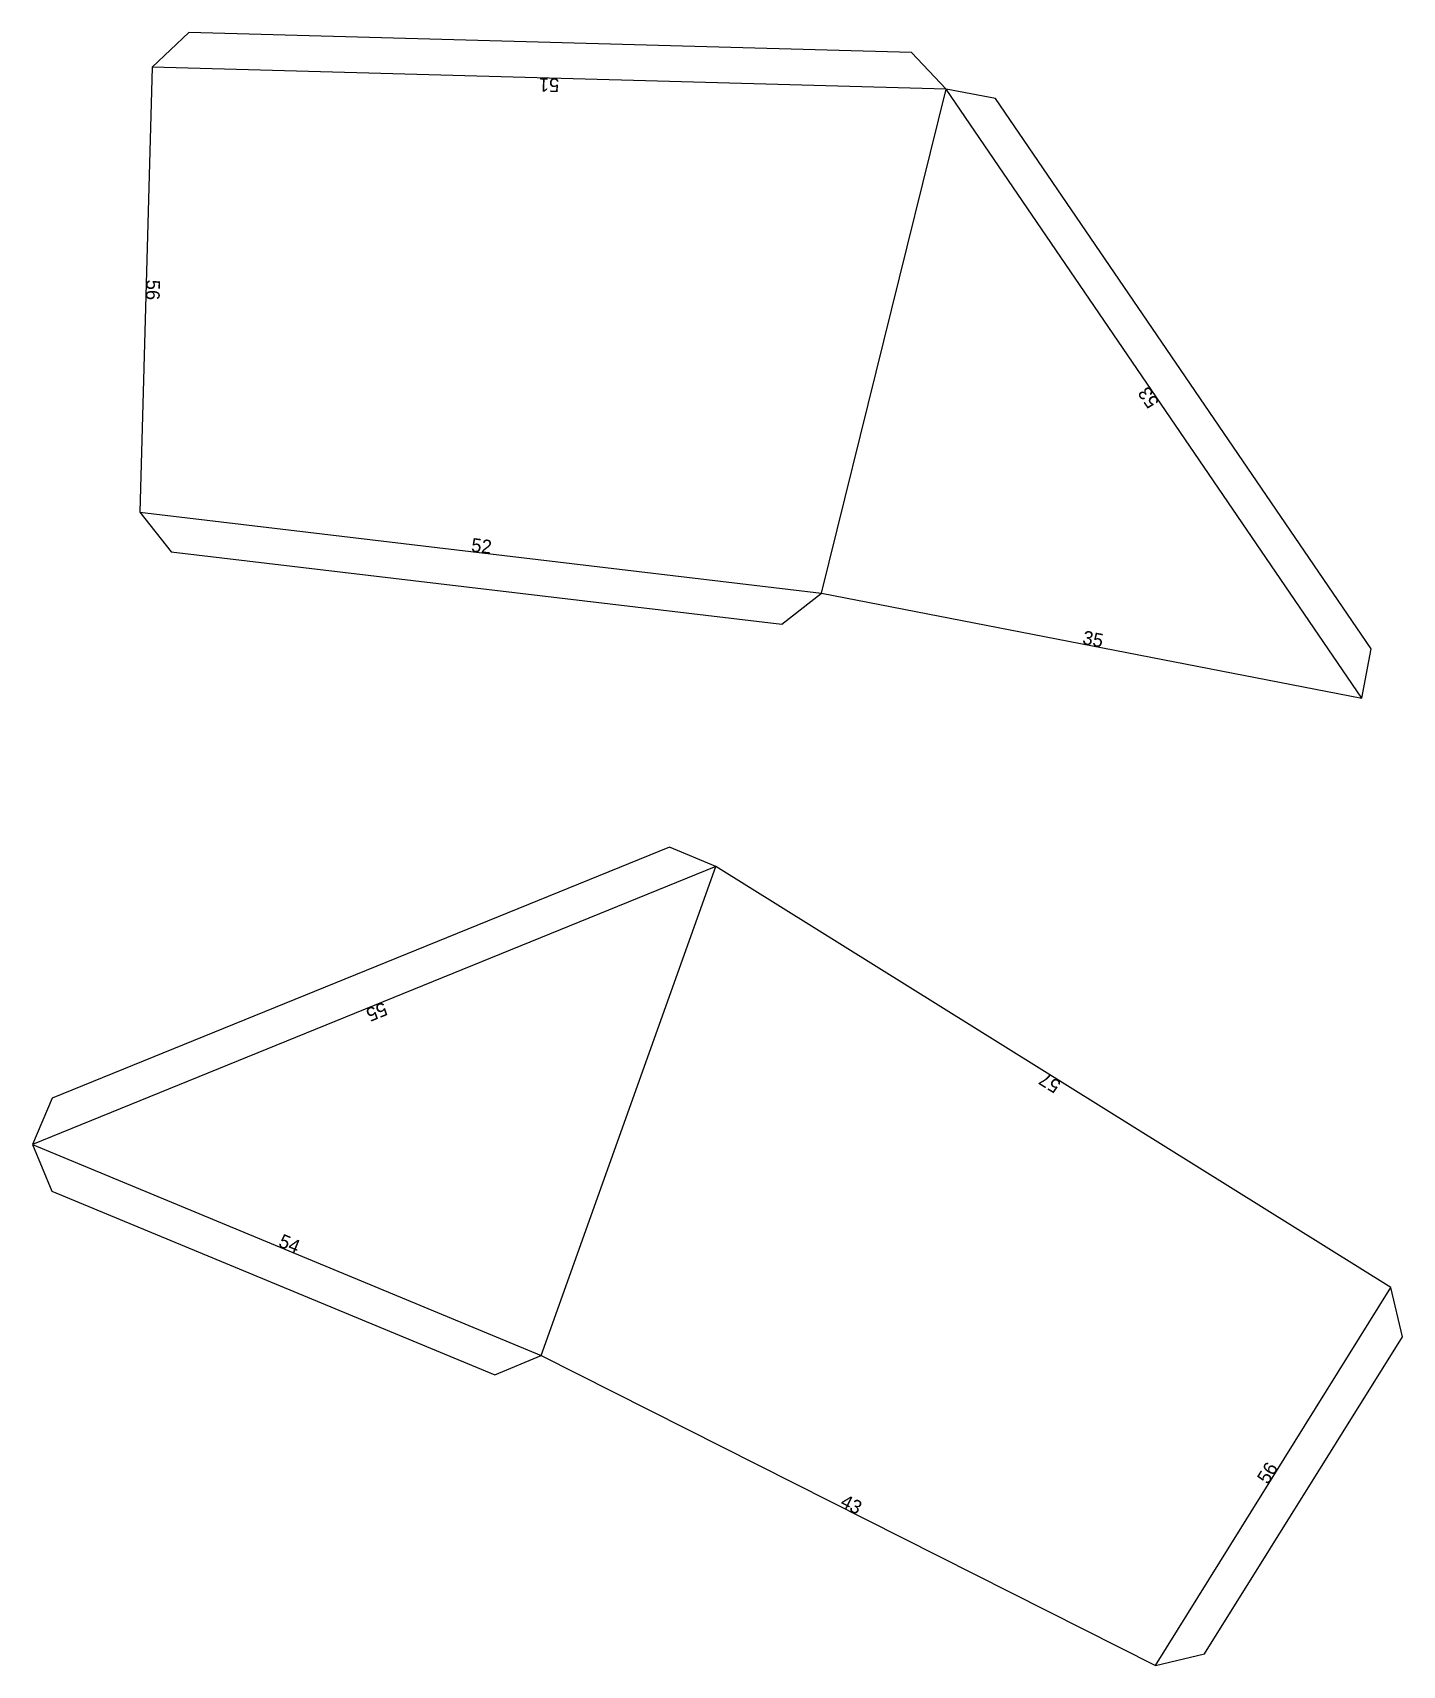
# Model space of a CAD drawing. Extents: x 1478 to 1671, y 20 to 249.
import ezdxf
from ezdxf.enums import TextEntityAlignment as Align

# ---------------------------------------------------------------- set-up
doc = ezdxf.new("R2010")
doc.units = 0

msp = doc.modelspace()

# ---------------------------------------------------------------- linework, layer by layer
at = {"layer": 'CutLine', "color": 8, "linetype": 'CONTINUOUS'}
for p, q in [((1500.160744, 248.733224), (1495.024428, 243.873362)), ((1601.594102, 245.927975), (1500.160744, 248.733224)), ((1606.453964, 240.791658), (1601.594102, 245.927975)), ((1495.024428, 243.873362), (1493.292229, 181.403964)), ((1613.402605, 239.481548), (1606.453964, 240.791658)), ((1666.143894, 162.231438), (1613.402605, 239.481548)), ((1493.292229, 181.403964), (1497.668122, 175.849546)), ((1497.668122, 175.849546), (1583.416718, 165.672944)), ((1583.416718, 165.672944), (1588.971136, 170.048837)), ((1588.971136, 170.048837), (1664.833785, 155.282797)), ((1664.833785, 155.282797), (1666.143894, 162.231438)), ((1567.609235, 134.406396), (1480.971249, 99.148779)), ((1574.125112, 131.659881), (1567.609235, 134.406396)), ((1668.902863, 72.555113), (1574.125112, 131.659881)), ((1480.971249, 99.148779), (1478.224733, 92.632902)), ((1478.224733, 92.632902), (1480.928571, 86.0992)), ((1480.928571, 86.0992), (1543.08483, 60.329347)), ((1670.500241, 65.666834), (1668.902863, 72.555113)), ((1642.7265, 21.122728), (1670.500241, 65.666834)), ((1543.08483, 60.329347), (1549.618532, 63.033184)), ((1549.618532, 63.033184), (1635.838222, 19.52535)), ((1635.838222, 19.52535), (1642.7265, 21.122728))]:
    msp.add_line(p, q, dxfattribs=at)
at = {"layer": 'MountainLine', "color": 5, "linetype": 'CONTINUOUS'}
for p, q in [((1606.453964, 240.791658), (1495.024428, 243.873362)), ((1588.971136, 170.048837), (1606.453964, 240.791658)), ((1493.292229, 181.403964), (1588.971136, 170.048837)), ((1549.618532, 63.033184), (1574.125112, 131.659881)), ((1635.838222, 19.52535), (1668.902863, 72.555113))]:
    msp.add_line(p, q, dxfattribs=at)
at = {"layer": 'ValleyLine', "color": 1, "linetype": 'CONTINUOUS'}
for p, q in [((1664.833785, 155.282797), (1606.453964, 240.791658)), ((1574.125112, 131.659881), (1478.224733, 92.632902)), ((1478.224733, 92.632902), (1549.618532, 63.033184))]:
    msp.add_line(p, q, dxfattribs=at)

# ---------------------------------------------------------------- texts
at = {"layer": 'Edge ID'}
for s, rotation, p in [('51', 178.415827, (1550.739196, 242.33251)), ('56', 268.411666, (1494.158329, 212.638663)), ('53', 124.322688, (1635.643874, 198.037227)), ('52', -6.768178, (1541.131683, 175.726401)), ('35', -11.014435, (1626.90246, 162.665817)), ('55', 202.144029, (1526.174923, 112.146392)), ('57', 148.051742, (1621.513988, 102.107497)), ('54', -22.518793, (1513.921632, 77.833043)), ('56', 58.056006, (1652.370543, 46.040231)), ('43', -26.776242, (1592.728377, 41.279267))]:
    msp.add_text(s, height=1.92, rotation=rotation, dxfattribs=at).set_placement(p, align=Align.CENTER)

doc.saveas('drawing.dxf')
